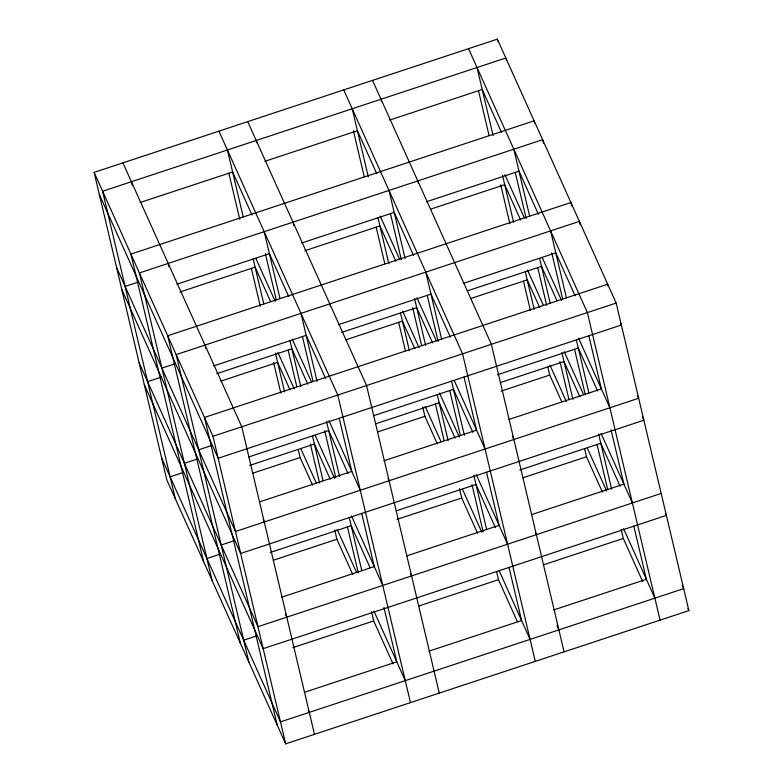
<?xml version="1.0" encoding="UTF-8"?>
<svg xmlns="http://www.w3.org/2000/svg" width="783" height="783" viewBox="0 0 783 783"><rect width="100%" height="100%" fill="white"/><g stroke="black" fill="none" stroke-linecap="round" stroke-linejoin="round"><path stroke-width="1.17" d="M94.117 172.387L497.332 39.15L616.172 303.06L688.883 610.613L285.668 743.85L166.828 479.94L94.117 172.387L212.966 436.297L285.668 743.85M140.079 202.543L232.61 171.966L251.969 214.963M264.879 161.308L357.41 130.722L376.77 173.718M389.68 120.063L482.211 89.487L501.57 132.474M125.114 286.431L137.788 282.252M176.86 284.229L269.391 253.653L288.751 296.649M301.661 242.994L394.192 212.408L413.551 255.405M426.471 201.75L519.002 171.174L538.361 214.16M179.924 292.01L255.111 267.16L270.497 301.338M304.734 250.766L379.912 225.925L395.797 261.199M430.689 209.139L504.712 184.68L520.607 219.954M161.895 368.118L174.57 363.929M147.615 381.634L161.445 377.063M213.642 365.915L306.173 335.339L325.542 378.336M338.452 324.671L430.983 294.095L450.342 337.091M463.252 283.436L555.783 252.86L575.143 295.847M216.715 373.697L291.893 348.846L307.778 384.12M341.515 332.452L416.703 307.611L432.588 342.885M467.48 290.826L541.503 266.367L556.889 300.545M220.933 381.086L277.613 362.353L290.023 389.914M345.743 339.842L402.413 321.118L414.824 348.68M470.544 298.607L527.223 279.874L539.634 307.435M212.966 436.297L616.172 303.06M198.686 449.804L211.351 445.615M184.397 463.311L197.071 459.132M170.117 476.827L182.791 472.638M248.867 456.91L328.684 430.533L348.044 473.529M373.677 415.665L453.484 389.298L472.844 432.285M497.322 374.803L578.285 348.053L597.644 391.05M249.62 465.445L314.394 444.039L330.279 479.323M375.586 423.828L439.204 402.805L455.089 438.079M500.386 382.584L564.005 361.56L579.89 396.834M252.694 473.226L300.114 457.556L312.525 485.108M377.494 431.981L424.915 416.311L437.325 443.873M501.14 391.118L549.725 375.067L561.636 401.522M259.251 501.981L351.782 471.405L339.215 418.249M384.052 460.737L476.583 430.161L464.025 377.014M508.862 419.492L601.393 388.916L588.826 335.77M221.188 544.997L233.863 540.818M206.908 558.514L219.573 554.325M270.213 552.485L351.185 525.726L370.046 567.616M396.178 510.859L475.986 484.491L495.345 527.478M519.824 470.006L600.786 443.247L620.146 486.243M273.287 560.256L336.905 539.233L352.79 574.516M396.932 519.403L461.706 497.998L477.591 533.272M522.887 477.777L586.506 456.753L602.391 492.027M281.753 597.175L374.284 566.598L361.726 513.452M406.553 555.93L499.094 525.354L486.527 472.208M531.363 514.695L623.894 484.119L611.053 429.789M661.185 493.447L257.969 626.684L139.129 362.783M243.689 640.2L256.364 636.011M292.725 647.678L373.687 620.919L393.046 663.915M418.68 606.052L498.487 579.684L517.357 621.575M543.48 564.817L623.297 538.44L642.657 581.436M304.254 692.368L396.785 661.792L383.944 607.461M429.064 651.123L521.595 620.547L509.028 567.401M553.865 609.888L646.396 579.312L633.829 526.156M620.371 322.811L621.369 325.023L218.154 458.27L99.314 194.36M637.685 396.032L638.683 398.253L235.468 531.491L116.628 267.58M642.373 416.899L643.871 420.217L240.665 553.464L121.815 289.553M468.528 48.663L587.377 312.574L660.079 620.126M665.374 513.198L666.372 515.42L263.166 648.657L144.317 384.747M504.986 174.834L524.346 217.831M542.267 257.627L561.626 300.623M578.559 338.207L609.879 407.767M682.189 585.312L683.686 588.64L280.471 721.887L161.631 457.977M687.875 608.391L688.883 610.613M527.488 270.037L543.373 305.311M564.269 351.724L583.629 394.71M601.06 433.4L632.38 502.96M549.989 365.23L566.373 401.61M587.27 448.013L606.629 491.01M623.562 528.603L654.882 598.163M372.532 80.395L491.372 344.295L564.073 651.847M512.376 436.17L513.873 439.498M343.727 89.908L462.577 353.818L535.278 661.371M535.376 532.469L536.375 534.691M380.186 216.079L399.545 259.075M416.967 297.765L436.327 340.762M454.248 380.558L485.078 449.011M556.889 625.451L558.387 628.778M402.687 311.272L419.062 347.652M439.469 392.958L459.327 437.051M476.25 474.645L507.58 544.205M425.189 406.465L441.074 441.749M462.469 489.258L481.829 532.254M499.251 570.944L530.081 639.398M247.722 121.629L366.571 385.539L439.273 693.092M388.074 478.521L389.073 480.733M218.927 131.153L337.767 395.053L410.468 702.605M410.576 573.714L411.574 575.926M255.875 258.419L275.234 301.416M292.167 339.01L311.526 381.996M328.948 420.696L360.268 490.256M277.877 352.516L294.261 388.897M315.158 435.299L334.527 478.296M351.45 515.889L382.779 585.449M300.878 448.816L316.273 482.984M337.17 529.396L356.529 572.393M373.951 611.083L405.281 680.642M122.921 162.874L241.771 426.784L314.472 734.337M263.274 519.755L264.272 521.977M285.276 613.843L286.774 617.17M308.277 710.152L309.275 712.364M608.234 286.519L607.686 284.209L204.48 417.447L277.182 724.999M580.213 224.838L579.391 221.374L176.185 354.611L248.886 662.164M571.727 205.988L570.905 202.523L167.689 335.76L240.391 643.313M543.422 143.152L542.609 139.687L139.394 272.924L212.095 580.477M534.662 123.146L534.114 120.836L130.908 254.074L203.609 561.626M550.586 230.887L566.393 297.736M576.376 339.959L588.894 392.929M598.604 433.997L611.68 489.306M621.105 529.191L623.297 538.44M506.366 60.311L505.818 58.001L102.612 191.238L175.314 498.791M551.761 252.909L562.654 298.969M574.546 349.277L585.155 394.162M597.047 444.47L607.657 489.355M497.332 39.15L497.88 41.46M513.805 149.201L529.611 216.049M539.585 258.273L550.155 302.982M561.822 352.311L572.941 399.359M584.598 448.659L586.506 456.753M515.253 172.397L526.147 218.457M537.755 267.59L546.691 305.39M559.982 361.609L568.918 399.399M477.023 67.514L493.104 135.547M502.529 175.431L513.648 222.48M525.305 271.779L534.202 309.402M547.806 366.973L549.725 375.067M478.472 90.711L489.081 135.596M500.699 184.729L509.909 223.703M523.475 281.107L530.453 310.626M417.799 180.932L418.347 183.242M425.786 272.132L441.592 338.98M451.566 381.204L464.368 435.358M473.803 475.242L486.595 529.367M496.579 571.59L498.487 579.684M381.018 99.245L381.566 101.555M427.234 295.328L438.128 341.388M449.745 390.521L460.345 435.397M471.963 484.53L483.131 531.774M389.004 190.445L405.085 258.478M414.51 298.362L425.629 345.401M437.286 394.71L448.14 440.594M459.513 488.749L461.706 497.998M390.453 213.642L401.336 259.702M412.68 307.65L421.606 345.45M435.456 404.028L444.118 440.643M352.213 108.759L368.294 176.792M378.003 217.831L388.848 263.714M400.505 313.024L409.392 350.647M422.732 407.062L424.915 416.311M353.387 130.771L364.281 176.831M376.173 227.148L384.825 263.763M398.674 322.342L405.379 350.686M329.78 303.853L330.328 306.163M293.273 223.321L293.821 225.641M300.985 313.366L317.066 381.399M326.491 421.283L339.568 476.593M349.267 517.632L361.795 570.611M371.504 611.67L373.687 620.919M256.217 140.48L256.765 142.79M302.434 336.563L313.043 381.448M324.661 430.581L335.829 477.826M347.437 526.959L358.33 573.019M264.194 231.69L280.001 298.538M289.984 340.752L300.829 386.645M312.486 435.945L323.056 480.654M334.713 529.983L336.905 539.233M265.368 253.702L276.262 299.762M288.154 350.079L296.806 386.685M310.371 444.088L319.591 483.062M227.413 150.003L243.219 216.852M253.193 259.065L263.763 303.775M275.43 353.104L284.591 391.882M298.206 449.462L300.114 457.556M228.861 173.2L239.755 219.26M251.363 268.393L260.299 306.182M273.59 362.402L280.852 393.115M204.98 345.097L205.802 348.562M168.198 263.411L169.02 266.876M131.407 181.725L132.229 185.189"/></g></svg>
